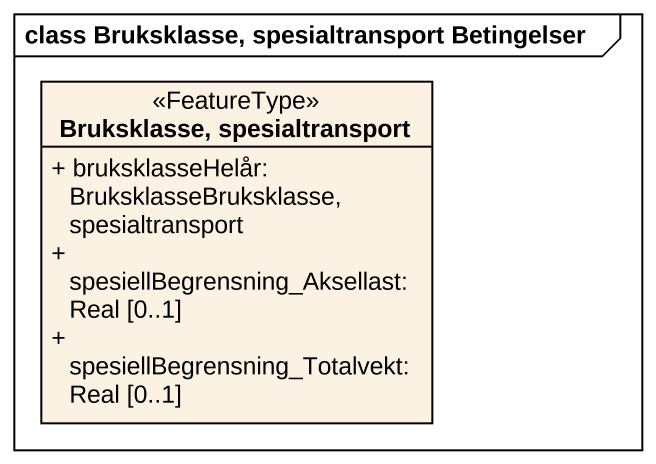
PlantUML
@startuml
mainframe class Bruksklasse, spesialtransport Betingelser
hide circle
hide empty members
skinparam classAttributeIconSize 0
class "Bruksklasse, spesialtransport" as Bruksklasse_spesialtransport <<FeatureType>> {
  + bruksklasseHelår: BruksklasseBruksklasse, spesialtransport
  + spesiellBegrensning_Aksellast: Real [0..1]
  + spesiellBegrensning_Totalvekt: Real [0..1]
}
@enduml
